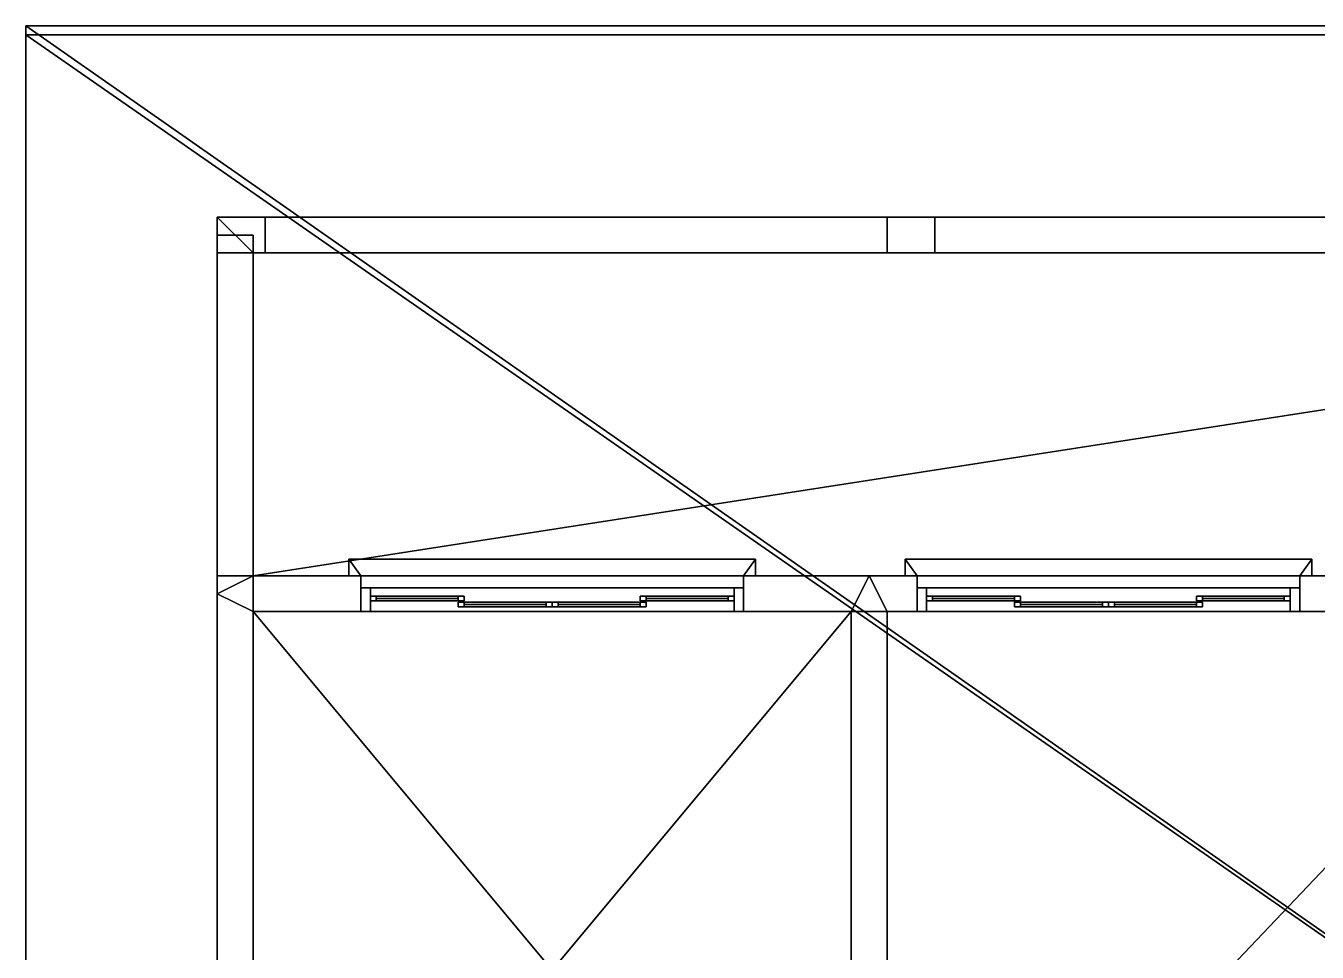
# Model space of a CAD drawing. Extents: x -3950 to 2084, y 1379 to 9369.
# Drawn here: x 1104 to 1643, y 2362 to 2749 of the extents above; entities that cross this region are included whole.
import ezdxf

# ---------------------------------------------------------------- set-up
doc = ezdxf.new("R2010")
doc.units = 0
doc.header["$LTSCALE"] = 35
for name, color, linetype in [('P1-FERR', 252, 'CONTINUOUS'), ('P1-LAJE', 143, 'CONTINUOUS'), ('P1-PAREDE', 255, 'CONTINUOUS'), ('P1-PEIT', 13, 'CONTINUOUS'), ('P1-PILAR', 143, 'CONTINUOUS'), ('P1-VIDRO', 152, 'CONTINUOUS'), ('P1-VIGA', 143, 'CONTINUOUS'), ('P2-LAJE', 143, 'CONTINUOUS'), ('P2-MURO', 255, 'CONTINUOUS'), ('P2-TELHADO', 11, 'CONTINUOUS'), ('P2-VIGA', 143, 'CONTINUOUS')]:
    doc.layers.add(name, color=color, linetype=linetype)

msp = doc.modelspace()

# ---------------------------------------------------------------- meshes
at = {"layer": 'P1-FERR'}
mesh = msp.add_polyface(dxfattribs=at)
corners = [(1247.628, 2504.14, 94), (1243.628, 2504.14, 90), (1247.628, 2514.14, 94), (1243.628, 2514.14, 90), (1399.628, 2504.14, 94), (1403.628, 2504.14, 90), (1399.628, 2514.14, 94), (1403.628, 2514.14, 90), (1399.628, 2504.14, 206), (1403.628, 2504.14, 210), (1399.628, 2514.14, 206), (1403.628, 2514.14, 210), (1247.628, 2504.14, 206), (1243.628, 2504.14, 210), (1247.628, 2514.14, 206), (1243.628, 2514.14, 210)]
mesh.append_faces([[corners[k] for k in face] for face in [(0, 4, 6, 2), (4, 8, 10, 6), (8, 12, 14, 10), (12, 0, 2, 14)]])
mesh.append_faces([[corners[k] for k in face] for face in [(0, 1, 5, 4), (4, 5, 9, 8), (8, 9, 13, 12), (12, 13, 1, 0)]], dxfattribs={"vtx0": -1, "vtx2": -1})
mesh.append_faces([[corners[k] for k in face] for face in [(2, 6, 7, 3), (6, 10, 11, 7), (10, 14, 15, 11), (14, 2, 3, 15)]], dxfattribs={"vtx1": -1, "vtx3": -1})
mesh = msp.add_polyface(dxfattribs=at)
corners = [(1250.128, 2508.64, 96.5), (1247.628, 2508.64, 94), (1250.128, 2510.64, 96.5), (1247.628, 2510.64, 94), (1284.378, 2508.64, 96.5), (1286.878, 2508.64, 94), (1284.378, 2510.64, 96.5), (1286.878, 2510.64, 94), (1284.378, 2508.64, 203.5), (1286.878, 2508.64, 206), (1284.378, 2510.64, 203.5), (1286.878, 2510.64, 206), (1250.128, 2508.64, 203.5), (1247.628, 2508.64, 206), (1250.128, 2510.64, 203.5), (1247.628, 2510.64, 206)]
mesh.append_faces([[corners[k] for k in face] for face in [(0, 4, 6, 2), (1, 3, 7, 5), (4, 8, 10, 6), (5, 7, 11, 9), (8, 12, 14, 10), (9, 11, 15, 13), (12, 0, 2, 14), (13, 15, 3, 1)]])
mesh.append_faces([[corners[k] for k in face] for face in [(0, 1, 5, 4), (4, 5, 9, 8), (8, 9, 13, 12), (12, 13, 1, 0)]], dxfattribs={"vtx0": -1, "vtx2": -1})
mesh.append_faces([[corners[k] for k in face] for face in [(2, 6, 7, 3), (6, 10, 11, 7), (10, 14, 15, 11), (14, 2, 3, 15)]], dxfattribs={"vtx1": -1, "vtx3": -1})
mesh = msp.add_polyface(dxfattribs=at)
corners = [(1362.878, 2508.64, 96.5), (1360.378, 2508.64, 94), (1362.878, 2510.64, 96.5), (1360.378, 2510.64, 94), (1397.128, 2508.64, 96.5), (1399.628, 2508.64, 94), (1397.128, 2510.64, 96.5), (1399.628, 2510.64, 94), (1397.128, 2508.64, 203.5), (1399.628, 2508.64, 206), (1397.128, 2510.64, 203.5), (1399.628, 2510.64, 206), (1362.878, 2508.64, 203.5), (1360.378, 2508.64, 206), (1362.878, 2510.64, 203.5), (1360.378, 2510.64, 206)]
mesh.append_faces([[corners[k] for k in face] for face in [(0, 4, 6, 2), (1, 3, 7, 5), (4, 8, 10, 6), (5, 7, 11, 9), (8, 12, 14, 10), (9, 11, 15, 13), (12, 0, 2, 14), (13, 15, 3, 1)]])
mesh.append_faces([[corners[k] for k in face] for face in [(0, 1, 5, 4), (4, 5, 9, 8), (8, 9, 13, 12), (12, 13, 1, 0)]], dxfattribs={"vtx0": -1, "vtx2": -1})
mesh.append_faces([[corners[k] for k in face] for face in [(2, 6, 7, 3), (6, 10, 11, 7), (10, 14, 15, 11), (14, 2, 3, 15)]], dxfattribs={"vtx1": -1, "vtx3": -1})
mesh = msp.add_polyface(dxfattribs=at)
corners = [(1480.128, 2504.14, 94), (1476.128, 2504.14, 90), (1480.128, 2514.14, 94), (1476.128, 2514.14, 90), (1632.128, 2504.14, 94), (1636.128, 2504.14, 90), (1632.128, 2514.14, 94), (1636.128, 2514.14, 90), (1632.128, 2504.14, 206), (1636.128, 2504.14, 210), (1632.128, 2514.14, 206), (1636.128, 2514.14, 210), (1480.128, 2504.14, 206), (1476.128, 2504.14, 210), (1480.128, 2514.14, 206), (1476.128, 2514.14, 210)]
mesh.append_faces([[corners[k] for k in face] for face in [(0, 4, 6, 2), (4, 8, 10, 6), (8, 12, 14, 10), (12, 0, 2, 14)]])
mesh.append_faces([[corners[k] for k in face] for face in [(0, 1, 5, 4), (4, 5, 9, 8), (8, 9, 13, 12), (12, 13, 1, 0)]], dxfattribs={"vtx0": -1, "vtx2": -1})
mesh.append_faces([[corners[k] for k in face] for face in [(2, 6, 7, 3), (6, 10, 11, 7), (10, 14, 15, 11), (14, 2, 3, 15)]], dxfattribs={"vtx1": -1, "vtx3": -1})
mesh = msp.add_polyface(dxfattribs=at)
corners = [(1482.628, 2508.64, 96.5), (1480.128, 2508.64, 94), (1482.628, 2510.64, 96.5), (1480.128, 2510.64, 94), (1516.878, 2508.64, 96.5), (1519.378, 2508.64, 94), (1516.878, 2510.64, 96.5), (1519.378, 2510.64, 94), (1516.878, 2508.64, 203.5), (1519.378, 2508.64, 206), (1516.878, 2510.64, 203.5), (1519.378, 2510.64, 206), (1482.628, 2508.64, 203.5), (1480.128, 2508.64, 206), (1482.628, 2510.64, 203.5), (1480.128, 2510.64, 206)]
mesh.append_faces([[corners[k] for k in face] for face in [(0, 4, 6, 2), (1, 3, 7, 5), (4, 8, 10, 6), (5, 7, 11, 9), (8, 12, 14, 10), (9, 11, 15, 13), (12, 0, 2, 14), (13, 15, 3, 1)]])
mesh.append_faces([[corners[k] for k in face] for face in [(0, 1, 5, 4), (4, 5, 9, 8), (8, 9, 13, 12), (12, 13, 1, 0)]], dxfattribs={"vtx0": -1, "vtx2": -1})
mesh.append_faces([[corners[k] for k in face] for face in [(2, 6, 7, 3), (6, 10, 11, 7), (10, 14, 15, 11), (14, 2, 3, 15)]], dxfattribs={"vtx1": -1, "vtx3": -1})
mesh = msp.add_polyface(dxfattribs=at)
corners = [(1595.378, 2508.64, 96.5), (1592.878, 2508.64, 94), (1595.378, 2510.64, 96.5), (1592.878, 2510.64, 94), (1629.628, 2508.64, 96.5), (1632.128, 2508.64, 94), (1629.628, 2510.64, 96.5), (1632.128, 2510.64, 94), (1629.628, 2508.64, 203.5), (1632.128, 2508.64, 206), (1629.628, 2510.64, 203.5), (1632.128, 2510.64, 206), (1595.378, 2508.64, 203.5), (1592.878, 2508.64, 206), (1595.378, 2510.64, 203.5), (1592.878, 2510.64, 206)]
mesh.append_faces([[corners[k] for k in face] for face in [(0, 4, 6, 2), (1, 3, 7, 5), (4, 8, 10, 6), (5, 7, 11, 9), (8, 12, 14, 10), (9, 11, 15, 13), (12, 0, 2, 14), (13, 15, 3, 1)]])
mesh.append_faces([[corners[k] for k in face] for face in [(0, 1, 5, 4), (4, 5, 9, 8), (8, 9, 13, 12), (12, 13, 1, 0)]], dxfattribs={"vtx0": -1, "vtx2": -1})
mesh.append_faces([[corners[k] for k in face] for face in [(2, 6, 7, 3), (6, 10, 11, 7), (10, 14, 15, 11), (14, 2, 3, 15)]], dxfattribs={"vtx1": -1, "vtx3": -1})
mesh = msp.add_polyface(dxfattribs=at)
corners = [(1286.878, 2506.14, 96.5), (1284.378, 2506.14, 94), (1286.878, 2508.14, 96.5), (1284.378, 2508.14, 94), (1321.128, 2506.14, 96.5), (1323.628, 2506.14, 94), (1321.128, 2508.14, 96.5), (1323.628, 2508.14, 94), (1321.128, 2506.14, 203.5), (1323.628, 2506.14, 206), (1321.128, 2508.14, 203.5), (1323.628, 2508.14, 206), (1286.878, 2506.14, 203.5), (1284.378, 2506.14, 206), (1286.878, 2508.14, 203.5), (1284.378, 2508.14, 206)]
mesh.append_faces([[corners[k] for k in face] for face in [(0, 4, 6, 2), (1, 3, 7, 5), (4, 8, 10, 6), (5, 7, 11, 9), (8, 12, 14, 10), (9, 11, 15, 13), (12, 0, 2, 14), (13, 15, 3, 1)]])
mesh.append_faces([[corners[k] for k in face] for face in [(0, 1, 5, 4), (4, 5, 9, 8), (8, 9, 13, 12), (12, 13, 1, 0)]], dxfattribs={"vtx0": -1, "vtx2": -1})
mesh.append_faces([[corners[k] for k in face] for face in [(2, 6, 7, 3), (6, 10, 11, 7), (10, 14, 15, 11), (14, 2, 3, 15)]], dxfattribs={"vtx1": -1, "vtx3": -1})
mesh = msp.add_polyface(dxfattribs=at)
corners = [(1326.128, 2506.14, 96.5), (1323.628, 2506.14, 94), (1326.128, 2508.14, 96.5), (1323.628, 2508.14, 94), (1360.378, 2506.14, 96.5), (1362.878, 2506.14, 94), (1360.378, 2508.14, 96.5), (1362.878, 2508.14, 94), (1360.378, 2506.14, 203.5), (1362.878, 2506.14, 206), (1360.378, 2508.14, 203.5), (1362.878, 2508.14, 206), (1326.128, 2506.14, 203.5), (1323.628, 2506.14, 206), (1326.128, 2508.14, 203.5), (1323.628, 2508.14, 206)]
mesh.append_faces([[corners[k] for k in face] for face in [(0, 4, 6, 2), (1, 3, 7, 5), (4, 8, 10, 6), (5, 7, 11, 9), (8, 12, 14, 10), (9, 11, 15, 13), (12, 0, 2, 14), (13, 15, 3, 1)]])
mesh.append_faces([[corners[k] for k in face] for face in [(0, 1, 5, 4), (4, 5, 9, 8), (8, 9, 13, 12), (12, 13, 1, 0)]], dxfattribs={"vtx0": -1, "vtx2": -1})
mesh.append_faces([[corners[k] for k in face] for face in [(2, 6, 7, 3), (6, 10, 11, 7), (10, 14, 15, 11), (14, 2, 3, 15)]], dxfattribs={"vtx1": -1, "vtx3": -1})
mesh = msp.add_polyface(dxfattribs=at)
corners = [(1519.378, 2506.14, 96.5), (1516.878, 2506.14, 94), (1519.378, 2508.14, 96.5), (1516.878, 2508.14, 94), (1553.628, 2506.14, 96.5), (1556.128, 2506.14, 94), (1553.628, 2508.14, 96.5), (1556.128, 2508.14, 94), (1553.628, 2506.14, 203.5), (1556.128, 2506.14, 206), (1553.628, 2508.14, 203.5), (1556.128, 2508.14, 206), (1519.378, 2506.14, 203.5), (1516.878, 2506.14, 206), (1519.378, 2508.14, 203.5), (1516.878, 2508.14, 206)]
mesh.append_faces([[corners[k] for k in face] for face in [(0, 4, 6, 2), (1, 3, 7, 5), (4, 8, 10, 6), (5, 7, 11, 9), (8, 12, 14, 10), (9, 11, 15, 13), (12, 0, 2, 14), (13, 15, 3, 1)]])
mesh.append_faces([[corners[k] for k in face] for face in [(0, 1, 5, 4), (4, 5, 9, 8), (8, 9, 13, 12), (12, 13, 1, 0)]], dxfattribs={"vtx0": -1, "vtx2": -1})
mesh.append_faces([[corners[k] for k in face] for face in [(2, 6, 7, 3), (6, 10, 11, 7), (10, 14, 15, 11), (14, 2, 3, 15)]], dxfattribs={"vtx1": -1, "vtx3": -1})
mesh = msp.add_polyface(dxfattribs=at)
corners = [(1558.628, 2506.14, 96.5), (1556.128, 2506.14, 94), (1558.628, 2508.14, 96.5), (1556.128, 2508.14, 94), (1592.878, 2506.14, 96.5), (1595.378, 2506.14, 94), (1592.878, 2508.14, 96.5), (1595.378, 2508.14, 94), (1592.878, 2506.14, 203.5), (1595.378, 2506.14, 206), (1592.878, 2508.14, 203.5), (1595.378, 2508.14, 206), (1558.628, 2506.14, 203.5), (1556.128, 2506.14, 206), (1558.628, 2508.14, 203.5), (1556.128, 2508.14, 206)]
mesh.append_faces([[corners[k] for k in face] for face in [(0, 4, 6, 2), (1, 3, 7, 5), (4, 8, 10, 6), (5, 7, 11, 9), (8, 12, 14, 10), (9, 11, 15, 13), (12, 0, 2, 14), (13, 15, 3, 1)]])
mesh.append_faces([[corners[k] for k in face] for face in [(0, 1, 5, 4), (4, 5, 9, 8), (8, 9, 13, 12), (12, 13, 1, 0)]], dxfattribs={"vtx0": -1, "vtx2": -1})
mesh.append_faces([[corners[k] for k in face] for face in [(2, 6, 7, 3), (6, 10, 11, 7), (10, 14, 15, 11), (14, 2, 3, 15)]], dxfattribs={"vtx1": -1, "vtx3": -1})
at = {"layer": 'P1-LAJE'}
mesh = msp.add_polyface(dxfattribs=at)
corners = [(1763.628, 2369.14, -10), (2068.628, 2369.14, -10), (2068.628, 2654.14, -10), (1198.628, 2654.14, -10), (1198.628, 2519.14, -10), (1763.628, 2519.14, -10), (1763.628, 2369.14), (2068.628, 2369.14), (2068.628, 2654.14), (1198.628, 2654.14), (1198.628, 2519.14), (1763.628, 2519.14)]
mesh.append_faces([[corners[k] for k in face] for face in [(0, 1, 7, 6), (1, 2, 8, 7), (2, 3, 9, 8), (3, 4, 10, 9), (4, 5, 11, 10), (5, 0, 6, 11)]])
mesh.append_faces([[corners[k] for k in face] for face in [(5, 1, 0), (10, 8, 9)]], dxfattribs={"vtx0": -1})
mesh.append_faces([[corners[k] for k in face] for face in [(4, 2, 5), (11, 8, 10)]], dxfattribs={"vtx0": -1, "vtx1": -1})
mesh.append_faces([[corners[k] for k in face] for face in [(11, 7, 8)]], dxfattribs={"vtx0": -1, "vtx2": -1})
mesh.append_faces([[corners[k] for k in face] for face in [(3, 2, 4), (6, 7, 11)]], dxfattribs={"vtx1": -1})
mesh.append_faces([[corners[k] for k in face] for face in [(2, 1, 5)]], dxfattribs={"vtx1": -1, "vtx2": -1})
mesh = msp.add_polyface(dxfattribs=at)
corners = [(1198.628, 2204.14, -10), (1448.628, 2204.14, -10), (1448.628, 2504.14, -10), (1198.628, 2504.14, -10), (1198.628, 2204.14), (1448.628, 2204.14), (1448.628, 2504.14), (1198.628, 2504.14)]
mesh.append_faces([[corners[k] for k in face] for face in [(0, 1, 5, 4), (1, 2, 6, 5), (2, 3, 7, 6), (3, 0, 4, 7)]])
mesh.append_faces([[corners[k] for k in face] for face in [(3, 1, 0), (7, 5, 6)]], dxfattribs={"vtx0": -1})
mesh.append_faces([[corners[k] for k in face] for face in [(2, 1, 3), (4, 5, 7)]], dxfattribs={"vtx1": -1})
mesh = msp.add_polyface(dxfattribs=at)
corners = [(1748.628, 2204.14, -10), (1748.628, 2504.14, -10), (1463.628, 2504.14, -10), (1463.628, 2204.14, -10), (1748.628, 2204.14), (1748.628, 2504.14), (1463.628, 2504.14), (1463.628, 2204.14)]
mesh.append_faces([[corners[k] for k in face] for face in [(0, 1, 5, 4), (1, 2, 6, 5), (2, 3, 7, 6), (3, 0, 4, 7)]])
mesh.append_faces([[corners[k] for k in face] for face in [(3, 1, 0), (7, 5, 6)]], dxfattribs={"vtx0": -1})
mesh.append_faces([[corners[k] for k in face] for face in [(2, 1, 3), (4, 5, 7)]], dxfattribs={"vtx1": -1})
at = {"layer": 'P1-PAREDE'}
mesh = msp.add_polyface(dxfattribs=at)
corners = [(1198.628, 2204.14), (1198.628, 2504.14), (1198.628, 2504.14, 250), (1198.628, 2204.14, 250), (1183.628, 2196.64), (1183.628, 2519.14), (1183.628, 2519.14, 250), (1183.628, 2196.64, 250)]
mesh.append_faces([[corners[k] for k in face] for face in [(4, 7, 6)]], dxfattribs={"vtx0": -1, "vtx2": -1})
mesh.append_faces([[corners[k] for k in face] for face in [(0, 1, 2), (2, 3, 0), (6, 5, 4)]], dxfattribs={"vtx2": -1})
mesh = msp.add_polyface(dxfattribs=at)
corners = [(1198.628, 2504.14), (1448.628, 2504.14), (1448.628, 2504.14, 250), (1198.628, 2504.14, 250), (1183.628, 2519.14), (1456.128, 2519.14), (1456.128, 2519.14, 250), (1183.628, 2519.14, 250), (1243.628, 2504.14, 90), (1243.628, 2504.14, 210), (1403.628, 2504.14, 210), (1403.628, 2504.14, 90), (1243.628, 2519.14, 90), (1243.628, 2519.14, 210), (1403.628, 2519.14, 210), (1403.628, 2519.14, 90)]
mesh.append_faces([[corners[k] for k in face] for face in [(8, 12, 13, 9), (9, 13, 14, 10), (10, 14, 15, 11), (11, 15, 12, 8)]])
mesh.append_faces([[corners[k] for k in face] for face in [(0, 9, 3), (3, 10, 2), (2, 11, 1), (7, 13, 4), (6, 14, 7)]], dxfattribs={"vtx0": -1, "vtx1": -1})
mesh.append_faces([[corners[k] for k in face] for face in [(5, 15, 6)]], dxfattribs={"vtx0": -1, "vtx1": -1, "vtx2": -1})
mesh.append_faces([[corners[k] for k in face] for face in [(0, 8, 9), (3, 9, 10), (2, 10, 11), (1, 11, 8), (12, 5, 4)]], dxfattribs={"vtx0": -1, "vtx2": -1})
mesh.append_faces([[corners[k] for k in face] for face in [(0, 1, 8), (13, 12, 4), (14, 13, 7), (15, 14, 6), (12, 15, 5)]], dxfattribs={"vtx1": -1, "vtx2": -1})
mesh = msp.add_polyface(dxfattribs=at)
corners = [(1463.628, 2504.14), (1748.628, 2504.14), (1748.628, 2504.14, 250), (1463.628, 2504.14, 250), (1456.128, 2519.14), (1763.628, 2519.14), (1763.628, 2519.14, 250), (1456.128, 2519.14, 250), (1648.628, 2504.14), (1648.628, 2504.14, 215), (1738.628, 2504.14, 215), (1738.628, 2504.14), (1648.628, 2519.14), (1648.628, 2519.14, 215), (1738.628, 2519.14, 215), (1738.628, 2519.14), (1476.128, 2504.14, 90), (1476.128, 2504.14, 210), (1636.128, 2504.14, 210), (1636.128, 2504.14, 90), (1476.128, 2519.14, 90), (1476.128, 2519.14, 210), (1636.128, 2519.14, 210), (1636.128, 2519.14, 90)]
mesh.append_faces([[corners[k] for k in face] for face in [(16, 20, 21, 17), (17, 21, 22, 18), (18, 22, 23, 19), (8, 12, 13, 9), (19, 23, 20, 16), (9, 13, 14, 10), (10, 14, 15, 11)]])
mesh.append_faces([[corners[k] for k in face] for face in [(1, 10, 11)]], dxfattribs={"vtx0": -1})
mesh.append_faces([[corners[k] for k in face] for face in [(0, 17, 3), (9, 19, 8), (3, 10, 2), (2, 10, 1), (12, 23, 13), (6, 14, 7), (5, 14, 6)]], dxfattribs={"vtx0": -1, "vtx1": -1})
mesh.append_faces([[corners[k] for k in face] for face in [(3, 18, 9), (7, 21, 4), (13, 22, 7)]], dxfattribs={"vtx0": -1, "vtx1": -1, "vtx2": -1})
mesh.append_faces([[corners[k] for k in face] for face in [(0, 16, 17), (3, 17, 18), (9, 18, 19), (8, 19, 16), (3, 9, 10), (20, 12, 4)]], dxfattribs={"vtx0": -1, "vtx2": -1})
mesh.append_faces([[corners[k] for k in face] for face in [(15, 14, 5)]], dxfattribs={"vtx1": -1})
mesh.append_faces([[corners[k] for k in face] for face in [(0, 8, 16), (21, 20, 4), (22, 21, 7), (23, 22, 13), (20, 23, 12), (14, 13, 7)]], dxfattribs={"vtx1": -1, "vtx2": -1})
mesh = msp.add_polyface(dxfattribs=at)
corners = [(1463.628, 2204.14), (1463.628, 2504.14), (1463.628, 2504.14, 250), (1463.628, 2204.14, 250), (1448.628, 2204.14), (1448.628, 2504.14), (1448.628, 2504.14, 250), (1448.628, 2204.14, 250)]
mesh.append_faces([[corners[k] for k in face] for face in [(0, 1, 2), (2, 3, 0), (6, 5, 4), (4, 7, 6)]], dxfattribs={"vtx2": -1})
at = {"layer": 'P1-PEIT'}
mesh = msp.add_polyface(dxfattribs=at)
corners = [(1238.628, 2519.14, 90), (1408.628, 2519.14, 90), (1238.628, 2526.14, 90), (1408.628, 2526.14, 90), (1238.628, 2519.14, 93.4), (1408.628, 2519.14, 93.4), (1238.628, 2526.14, 92), (1408.628, 2526.14, 92), (1243.628, 2514.14, 94.4), (1403.628, 2514.14, 94.4), (1243.628, 2519.14, 93.4), (1403.628, 2519.14, 93.4)]
mesh.append_faces([[corners[k] for k in face] for face in [(0, 4, 6, 2), (1, 3, 7, 5), (3, 2, 6, 7), (1, 0, 2, 3)]])
mesh.append_faces([[corners[k] for k in face] for face in [(10, 11, 7, 6)]], dxfattribs={"vtx0": -1, "vtx1": -1, "vtx3": -1})
mesh.append_faces([[corners[k] for k in face] for face in [(4, 10, 6)]], dxfattribs={"vtx1": -1})
mesh.append_faces([[corners[k] for k in face] for face in [(8, 9, 11, 10), (11, 5, 7)]], dxfattribs={"vtx2": -1})
mesh = msp.add_polyface(dxfattribs=at)
corners = [(1471.128, 2519.14, 90), (1641.128, 2519.14, 90), (1471.128, 2526.14, 90), (1641.128, 2526.14, 90), (1471.128, 2519.14, 93.4), (1641.128, 2519.14, 93.4), (1471.128, 2526.14, 92), (1641.128, 2526.14, 92), (1476.128, 2514.14, 94.4), (1636.128, 2514.14, 94.4), (1476.128, 2519.14, 93.4), (1636.128, 2519.14, 93.4)]
mesh.append_faces([[corners[k] for k in face] for face in [(0, 4, 6, 2), (1, 3, 7, 5), (3, 2, 6, 7), (1, 0, 2, 3)]])
mesh.append_faces([[corners[k] for k in face] for face in [(10, 11, 7, 6)]], dxfattribs={"vtx0": -1, "vtx1": -1, "vtx3": -1})
mesh.append_faces([[corners[k] for k in face] for face in [(4, 10, 6)]], dxfattribs={"vtx1": -1})
mesh.append_faces([[corners[k] for k in face] for face in [(8, 9, 11, 10), (11, 5, 7)]], dxfattribs={"vtx2": -1})
at = {"layer": 'P1-PILAR'}
mesh = msp.add_polyface(dxfattribs=at)
corners = [(1183.628, 2654.14), (1203.628, 2654.14), (1203.628, 2669.14), (1183.628, 2669.14), (1183.628, 2654.14, 250), (1203.628, 2654.14, 250), (1203.628, 2669.14, 250), (1183.628, 2669.14, 250)]
mesh.append_faces([[corners[k] for k in face] for face in [(0, 1, 5, 4), (1, 2, 6, 5), (2, 3, 7, 6), (3, 0, 4, 7)]])
mesh = msp.add_polyface(dxfattribs=at)
corners = [(1463.628, 2654.14), (1483.628, 2654.14), (1483.628, 2669.14), (1463.628, 2669.14), (1463.628, 2654.14, 250), (1483.628, 2654.14, 250), (1483.628, 2669.14, 250), (1463.628, 2669.14, 250)]
mesh.append_faces([[corners[k] for k in face] for face in [(0, 1, 5, 4), (1, 2, 6, 5), (2, 3, 7, 6), (3, 0, 4, 7)]])
at = {"layer": 'P1-VIDRO'}
mesh = msp.add_polyface(dxfattribs=at)
corners = [(1250.128, 2509.64, 96.5), (1284.378, 2509.64, 96.5), (1284.378, 2509.64, 203.5), (1250.128, 2509.64, 203.5)]
mesh.append_faces([[corners[k] for k in face] for face in [(3, 1, 0)]], dxfattribs={"vtx0": -1})
mesh.append_faces([[corners[k] for k in face] for face in [(2, 1, 3)]], dxfattribs={"vtx1": -1})
mesh = msp.add_polyface(dxfattribs=at)
corners = [(1286.878, 2507.14, 96.5), (1321.128, 2507.14, 96.5), (1321.128, 2507.14, 203.5), (1286.878, 2507.14, 203.5)]
mesh.append_faces([[corners[k] for k in face] for face in [(3, 1, 0)]], dxfattribs={"vtx0": -1})
mesh.append_faces([[corners[k] for k in face] for face in [(2, 1, 3)]], dxfattribs={"vtx1": -1})
mesh = msp.add_polyface(dxfattribs=at)
corners = [(1326.128, 2507.14, 96.5), (1360.378, 2507.14, 96.5), (1360.378, 2507.14, 203.5), (1326.128, 2507.14, 203.5)]
mesh.append_faces([[corners[k] for k in face] for face in [(3, 1, 0)]], dxfattribs={"vtx0": -1})
mesh.append_faces([[corners[k] for k in face] for face in [(2, 1, 3)]], dxfattribs={"vtx1": -1})
mesh = msp.add_polyface(dxfattribs=at)
corners = [(1362.878, 2509.64, 96.5), (1397.128, 2509.64, 96.5), (1397.128, 2509.64, 203.5), (1362.878, 2509.64, 203.5)]
mesh.append_faces([[corners[k] for k in face] for face in [(3, 1, 0)]], dxfattribs={"vtx0": -1})
mesh.append_faces([[corners[k] for k in face] for face in [(2, 1, 3)]], dxfattribs={"vtx1": -1})
mesh = msp.add_polyface(dxfattribs=at)
corners = [(1482.628, 2509.64, 96.5), (1516.878, 2509.64, 96.5), (1516.878, 2509.64, 203.5), (1482.628, 2509.64, 203.5)]
mesh.append_faces([[corners[k] for k in face] for face in [(3, 1, 0)]], dxfattribs={"vtx0": -1})
mesh.append_faces([[corners[k] for k in face] for face in [(2, 1, 3)]], dxfattribs={"vtx1": -1})
mesh = msp.add_polyface(dxfattribs=at)
corners = [(1519.378, 2507.14, 96.5), (1553.628, 2507.14, 96.5), (1553.628, 2507.14, 203.5), (1519.378, 2507.14, 203.5)]
mesh.append_faces([[corners[k] for k in face] for face in [(3, 1, 0)]], dxfattribs={"vtx0": -1})
mesh.append_faces([[corners[k] for k in face] for face in [(2, 1, 3)]], dxfattribs={"vtx1": -1})
mesh = msp.add_polyface(dxfattribs=at)
corners = [(1558.628, 2507.14, 96.5), (1592.878, 2507.14, 96.5), (1592.878, 2507.14, 203.5), (1558.628, 2507.14, 203.5)]
mesh.append_faces([[corners[k] for k in face] for face in [(3, 1, 0)]], dxfattribs={"vtx0": -1})
mesh.append_faces([[corners[k] for k in face] for face in [(2, 1, 3)]], dxfattribs={"vtx1": -1})
mesh = msp.add_polyface(dxfattribs=at)
corners = [(1595.378, 2509.64, 96.5), (1629.628, 2509.64, 96.5), (1629.628, 2509.64, 203.5), (1595.378, 2509.64, 203.5)]
mesh.append_faces([[corners[k] for k in face] for face in [(3, 1, 0)]], dxfattribs={"vtx0": -1})
mesh.append_faces([[corners[k] for k in face] for face in [(2, 1, 3)]], dxfattribs={"vtx1": -1})
at = {"layer": 'P1-VIGA'}
mesh = msp.add_polyface(dxfattribs=at)
corners = [(1198.628, 2654.14, -30), (2068.628, 2654.14, -30), (2068.628, 2654.14), (1198.628, 2654.14), (1183.628, 2669.14, -30), (2083.628, 2669.14, -30), (2083.628, 2669.14), (1183.628, 2669.14)]
mesh.append_faces([[corners[k] for k in face] for face in [(0, 4, 5, 1), (2, 6, 7, 3)]])
mesh.append_faces([[corners[k] for k in face] for face in [(0, 1, 2), (2, 3, 0), (6, 5, 4), (4, 7, 6)]], dxfattribs={"vtx2": -1})
mesh = msp.add_polyface(dxfattribs=at)
corners = [(1198.628, 2519.14, -30), (1198.628, 2654.14, -30), (1198.628, 2654.14), (1198.628, 2519.14), (1183.628, 2511.64, -30), (1183.628, 2669.14, -30), (1183.628, 2669.14), (1183.628, 2511.64)]
mesh.append_faces([[corners[k] for k in face] for face in [(0, 4, 5, 1), (2, 6, 7, 3)]])
mesh.append_faces([[corners[k] for k in face] for face in [(4, 7, 6)]], dxfattribs={"vtx0": -1, "vtx2": -1})
mesh.append_faces([[corners[k] for k in face] for face in [(0, 1, 2), (2, 3, 0), (6, 5, 4)]], dxfattribs={"vtx2": -1})
mesh = msp.add_polyface(dxfattribs=at)
corners = [(1198.628, 2504.14, -30), (1448.628, 2504.14, -30), (1448.628, 2504.14), (1198.628, 2504.14), (1198.628, 2519.14, -30), (1456.128, 2519.14, -30), (1456.128, 2519.14), (1198.628, 2519.14)]
mesh.append_faces([[corners[k] for k in face] for face in [(0, 4, 5, 1), (2, 6, 7, 3)]])
mesh.append_faces([[corners[k] for k in face] for face in [(6, 5, 4)]], dxfattribs={"vtx0": -1, "vtx2": -1})
mesh.append_faces([[corners[k] for k in face] for face in [(0, 1, 2), (2, 3, 0), (4, 7, 6)]], dxfattribs={"vtx2": -1})
mesh = msp.add_polyface(dxfattribs=at)
corners = [(1463.628, 2504.14, -30), (1748.628, 2504.14, -30), (1748.628, 2504.14), (1463.628, 2504.14), (1456.128, 2519.14, -30), (1763.628, 2519.14, -30), (1763.628, 2519.14), (1456.128, 2519.14)]
mesh.append_faces([[corners[k] for k in face] for face in [(0, 4, 5, 1), (2, 6, 7, 3)]])
mesh.append_faces([[corners[k] for k in face] for face in [(4, 7, 6)]], dxfattribs={"vtx0": -1, "vtx2": -1})
mesh.append_faces([[corners[k] for k in face] for face in [(0, 1, 2), (2, 3, 0), (6, 5, 4)]], dxfattribs={"vtx2": -1})
mesh = msp.add_polyface(dxfattribs=at)
corners = [(1198.628, 2204.14, -30), (1198.628, 2504.14, -30), (1198.628, 2504.14), (1198.628, 2204.14), (1183.628, 2196.64, -30), (1183.628, 2511.64, -30), (1183.628, 2511.64), (1183.628, 2196.64)]
mesh.append_faces([[corners[k] for k in face] for face in [(0, 4, 5, 1), (2, 6, 7, 3)]])
mesh.append_faces([[corners[k] for k in face] for face in [(6, 5, 4), (4, 7, 6)]], dxfattribs={"vtx0": -1, "vtx2": -1})
mesh.append_faces([[corners[k] for k in face] for face in [(0, 1, 2), (2, 3, 0)]], dxfattribs={"vtx2": -1})
mesh = msp.add_polyface(dxfattribs=at)
corners = [(1463.628, 2204.14, -30), (1463.628, 2504.14, -30), (1463.628, 2504.14), (1463.628, 2204.14), (1448.628, 2204.14, -30), (1448.628, 2504.14, -30), (1448.628, 2504.14), (1448.628, 2204.14)]
mesh.append_faces([[corners[k] for k in face] for face in [(0, 4, 5, 1), (2, 6, 7, 3)]])
mesh.append_faces([[corners[k] for k in face] for face in [(0, 1, 2), (2, 3, 0), (6, 5, 4), (4, 7, 6)]], dxfattribs={"vtx2": -1})
at = {"layer": 'P2-LAJE'}
mesh = msp.add_polyface(dxfattribs=at)
corners = [(2068.628, 2369.14, 270), (2068.628, 2654.14, 270), (1198.628, 2654.14, 270), (1198.628, 2519.14, 270), (1763.628, 2519.14, 270), (1763.628, 2369.14, 270), (2068.628, 2369.14, 280), (2068.628, 2654.14, 280), (1198.628, 2654.14, 280), (1198.628, 2519.14, 280), (1763.628, 2519.14, 280), (1763.628, 2369.14, 280)]
mesh.append_faces([[corners[k] for k in face] for face in [(0, 1, 7, 6), (1, 2, 8, 7), (2, 3, 9, 8), (3, 4, 10, 9), (4, 5, 11, 10), (5, 0, 6, 11)]])
mesh.append_faces([[corners[k] for k in face] for face in [(9, 7, 8), (6, 10, 11)]], dxfattribs={"vtx0": -1})
mesh.append_faces([[corners[k] for k in face] for face in [(3, 1, 4), (10, 7, 9)]], dxfattribs={"vtx0": -1, "vtx1": -1})
mesh.append_faces([[corners[k] for k in face] for face in [(4, 1, 0)]], dxfattribs={"vtx0": -1, "vtx2": -1})
mesh.append_faces([[corners[k] for k in face] for face in [(2, 1, 3), (5, 4, 0)]], dxfattribs={"vtx1": -1})
mesh.append_faces([[corners[k] for k in face] for face in [(6, 7, 10)]], dxfattribs={"vtx1": -1, "vtx2": -1})
mesh = msp.add_polyface(dxfattribs=at)
corners = [(1448.628, 2204.14, 270), (1448.628, 2504.14, 270), (1198.628, 2504.14, 270), (1198.628, 2204.14, 270), (1448.628, 2204.14, 280), (1448.628, 2504.14, 280), (1198.628, 2504.14, 280), (1198.628, 2204.14, 280)]
mesh.append_faces([[corners[k] for k in face] for face in [(0, 1, 5, 4), (1, 2, 6, 5), (2, 3, 7, 6), (3, 0, 4, 7)]])
mesh.append_faces([[corners[k] for k in face] for face in [(3, 1, 0), (7, 5, 6)]], dxfattribs={"vtx0": -1})
mesh.append_faces([[corners[k] for k in face] for face in [(2, 1, 3), (4, 5, 7)]], dxfattribs={"vtx1": -1})
mesh = msp.add_polyface(dxfattribs=at)
corners = [(1463.628, 2504.14, 270), (1463.628, 2204.14, 270), (1748.628, 2204.14, 270), (1748.628, 2504.14, 270), (1463.628, 2504.14, 280), (1463.628, 2204.14, 280), (1748.628, 2204.14, 280), (1748.628, 2504.14, 280)]
mesh.append_faces([[corners[k] for k in face] for face in [(0, 1, 5, 4), (1, 2, 6, 5), (2, 3, 7, 6), (3, 0, 4, 7)]])
mesh.append_faces([[corners[k] for k in face] for face in [(3, 1, 0), (7, 5, 6)]], dxfattribs={"vtx0": -1})
mesh.append_faces([[corners[k] for k in face] for face in [(2, 1, 3), (4, 5, 7)]], dxfattribs={"vtx1": -1})
at = {"layer": 'P2-MURO'}
mesh = msp.add_polyface(dxfattribs=at)
corners = [(1198.628, 1894.14, 280), (1198.628, 2661.64, 280), (1198.628, 2661.64, 283), (1198.628, 2064.14, 522), (1198.628, 1894.14, 454), (1183.628, 1909.14, 280), (1183.628, 2661.64, 280), (1183.628, 2661.64, 283), (1183.628, 2064.14, 522), (1183.628, 1909.14, 460)]
mesh.append_faces([[corners[k] for k in face] for face in [(1, 6, 7, 2), (2, 7, 8, 3), (3, 8, 9, 4)]])
mesh.append_faces([[corners[k] for k in face] for face in [(3, 1, 2), (0, 3, 4)]], dxfattribs={"vtx0": -1})
mesh.append_faces([[corners[k] for k in face] for face in [(8, 6, 5)]], dxfattribs={"vtx0": -1, "vtx2": -1})
mesh.append_faces([[corners[k] for k in face] for face in [(7, 6, 8), (9, 8, 5)]], dxfattribs={"vtx1": -1})
mesh.append_faces([[corners[k] for k in face] for face in [(0, 1, 3)]], dxfattribs={"vtx1": -1, "vtx2": -1})
at = {"layer": 'P2-TELHADO'}
mesh = msp.add_polyface(dxfattribs=at)
corners = [(2083.628, 2745.426, 249.486), (1103.628, 2745.426, 249.486), (1103.628, 2064.14, 522), (2083.628, 2064.14, 522), (2083.628, 2749.14, 258.77), (1103.628, 2749.14, 258.77), (1103.628, 2064.14, 532.77), (2083.628, 2064.14, 532.77)]
mesh.append_faces([[corners[k] for k in face] for face in [(0, 1, 5, 4), (1, 2, 6, 5), (2, 3, 7, 6), (3, 0, 4, 7)]])
mesh.append_faces([[corners[k] for k in face] for face in [(3, 1, 0), (7, 5, 6)]], dxfattribs={"vtx0": -1})
mesh.append_faces([[corners[k] for k in face] for face in [(2, 1, 3), (4, 5, 7)]], dxfattribs={"vtx1": -1})
at = {"layer": 'P2-VIGA'}
mesh = msp.add_polyface(dxfattribs=at)
corners = [(1198.628, 2654.14, 250), (2068.628, 2654.14, 250), (2068.628, 2654.14, 280), (1198.628, 2654.14, 280), (1183.628, 2669.14, 250), (2083.628, 2669.14, 250), (2083.628, 2669.14, 280), (1183.628, 2669.14, 280)]
mesh.append_faces([[corners[k] for k in face] for face in [(0, 4, 5, 1), (2, 6, 7, 3)]])
mesh.append_faces([[corners[k] for k in face] for face in [(0, 1, 2), (2, 3, 0), (6, 5, 4), (4, 7, 6)]], dxfattribs={"vtx2": -1})
mesh = msp.add_polyface(dxfattribs=at)
corners = [(1198.628, 2519.14, 250), (1198.628, 2654.14, 250), (1198.628, 2654.14, 280), (1198.628, 2519.14, 280), (1183.628, 2511.64, 250), (1183.628, 2669.14, 250), (1183.628, 2669.14, 280), (1183.628, 2511.64, 280)]
mesh.append_faces([[corners[k] for k in face] for face in [(0, 4, 5, 1), (2, 6, 7, 3)]])
mesh.append_faces([[corners[k] for k in face] for face in [(4, 7, 6)]], dxfattribs={"vtx0": -1, "vtx2": -1})
mesh.append_faces([[corners[k] for k in face] for face in [(0, 1, 2), (2, 3, 0), (6, 5, 4)]], dxfattribs={"vtx2": -1})
mesh = msp.add_polyface(dxfattribs=at)
corners = [(1198.628, 2504.14, 250), (1448.628, 2504.14, 250), (1448.628, 2504.14, 280), (1198.628, 2504.14, 280), (1198.628, 2519.14, 250), (1456.128, 2519.14, 250), (1456.128, 2519.14, 280), (1198.628, 2519.14, 280)]
mesh.append_faces([[corners[k] for k in face] for face in [(0, 4, 5, 1), (2, 6, 7, 3)]])
mesh.append_faces([[corners[k] for k in face] for face in [(6, 5, 4)]], dxfattribs={"vtx0": -1, "vtx2": -1})
mesh.append_faces([[corners[k] for k in face] for face in [(0, 1, 2), (2, 3, 0), (4, 7, 6)]], dxfattribs={"vtx2": -1})
mesh = msp.add_polyface(dxfattribs=at)
corners = [(1463.628, 2504.14, 250), (1748.628, 2504.14, 250), (1748.628, 2504.14, 280), (1463.628, 2504.14, 280), (1456.128, 2519.14, 250), (1763.628, 2519.14, 250), (1763.628, 2519.14, 280), (1456.128, 2519.14, 280)]
mesh.append_faces([[corners[k] for k in face] for face in [(0, 4, 5, 1), (2, 6, 7, 3)]])
mesh.append_faces([[corners[k] for k in face] for face in [(4, 7, 6)]], dxfattribs={"vtx0": -1, "vtx2": -1})
mesh.append_faces([[corners[k] for k in face] for face in [(0, 1, 2), (2, 3, 0), (6, 5, 4)]], dxfattribs={"vtx2": -1})
mesh = msp.add_polyface(dxfattribs=at)
corners = [(1198.628, 2204.14, 250), (1198.628, 2504.14, 250), (1198.628, 2504.14, 280), (1198.628, 2204.14, 280), (1183.628, 2196.64, 250), (1183.628, 2511.64, 250), (1183.628, 2511.64, 280), (1183.628, 2196.64, 280)]
mesh.append_faces([[corners[k] for k in face] for face in [(0, 4, 5, 1), (2, 6, 7, 3)]])
mesh.append_faces([[corners[k] for k in face] for face in [(6, 5, 4), (4, 7, 6)]], dxfattribs={"vtx0": -1, "vtx2": -1})
mesh.append_faces([[corners[k] for k in face] for face in [(0, 1, 2), (2, 3, 0)]], dxfattribs={"vtx2": -1})
mesh = msp.add_polyface(dxfattribs=at)
corners = [(1463.628, 2204.14, 250), (1463.628, 2504.14, 250), (1463.628, 2504.14, 280), (1463.628, 2204.14, 280), (1448.628, 2204.14, 250), (1448.628, 2504.14, 250), (1448.628, 2504.14, 280), (1448.628, 2204.14, 280)]
mesh.append_faces([[corners[k] for k in face] for face in [(0, 4, 5, 1), (2, 6, 7, 3)]])
mesh.append_faces([[corners[k] for k in face] for face in [(0, 1, 2), (2, 3, 0), (6, 5, 4), (4, 7, 6)]], dxfattribs={"vtx2": -1})

doc.saveas('drawing.dxf')
